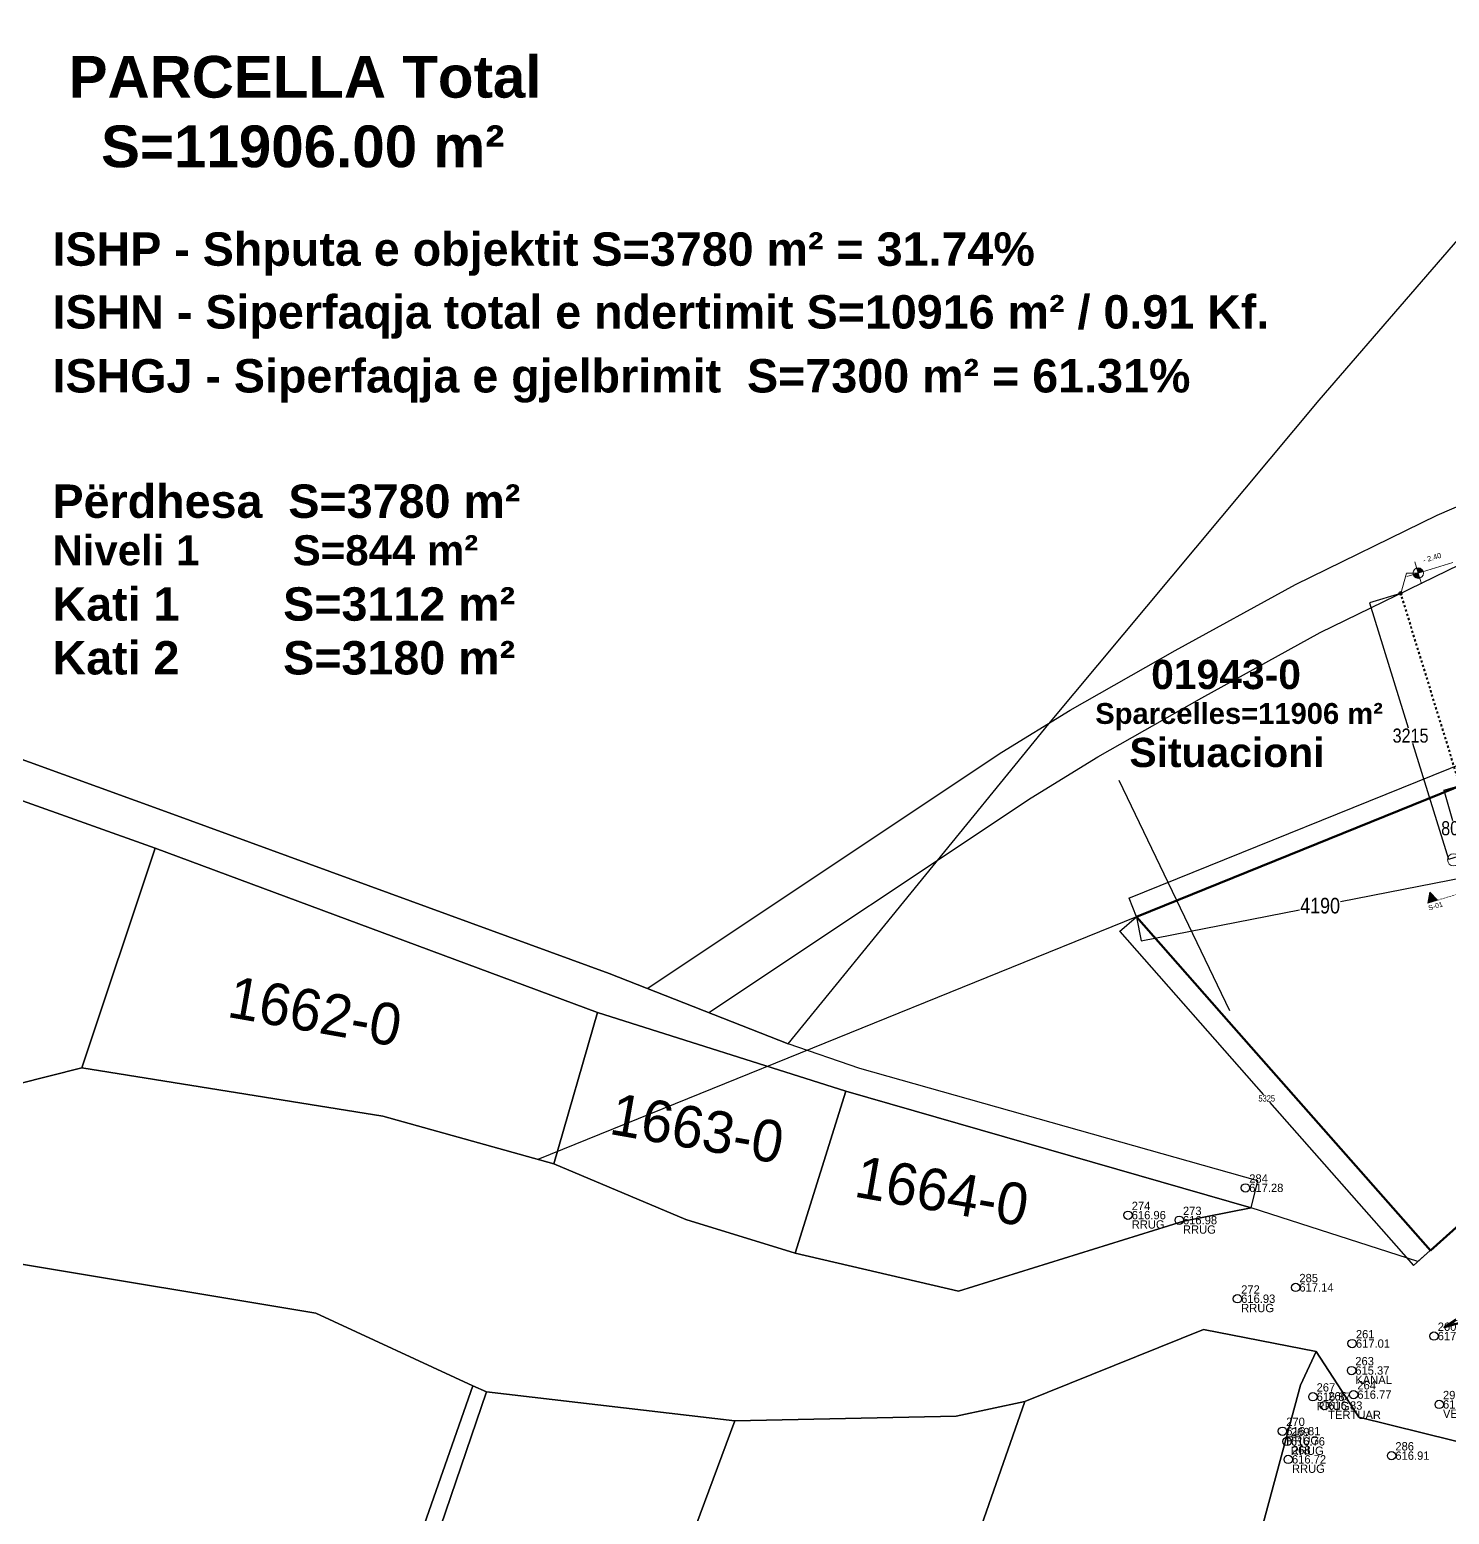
# Model space of a CAD drawing. Header units: centimetres. Extents: x 85226 to 578505, y -13061 to 170378.
# Drawn here: x 438659 to 455665, y 96810 to 114600 of the extents above; entities that cross this region are included whole.
import ezdxf
from ezdxf.enums import TextEntityAlignment as Align

# ---------------------------------------------------------------- set-up
doc = ezdxf.new("R2010")
doc.units = ezdxf.units.CM
doc.linetypes.add('Dashed', pattern=[10.666667, 5.333333, -5.333333])
doc.linetypes.add('Dot & Dashed', pattern=[12.666666, 6.666666, -3.333333, 0, -2.666667])
for name, color, linetype, lineweight in [('0_Pen_No__6', 6, 'Continuous', 18), ('Akset_Pen_No__13', 13, 'Continuous', 18), ('Asfalti_Pen_No__25', 25, 'Continuous', 18), ('Dimensionet', 150, 'Continuous', 15), ('Fasada', 7, 'Continuous', 15), ('Fasada_Pen_No__1', 1, 'Continuous', 18), ('muri', 7, 'Continuous', 40), ('Nr-Ri', 1, 'Continuous', 0), ('Spotat', 1, 'Continuous', 15), ('Text', 7, 'Continuous', 18)]:
    doc.layers.add(name, color=color, linetype=linetype, lineweight=lineweight)
for name, color, linetype in [('_KOCKA', 5, 'Continuous'), ('OBILIQ_A10_PAR_PARCEL_TXT', 7, 'Continuous'), ('OBILIQ_PAR_PARCELGEOM_ILI', 7, 'Continuous'), ('Parcela Baze', 7, 'Continuous'), ('V-NODE', 1, 'Continuous'), ('V-NODE-TEXT', 11, 'Continuous')]:
    doc.layers.add(name, color=color, linetype=linetype)
doc.styles.add('Dimensionet CM', font='swissc.ttf', dxfattribs={"height": 15})
doc.styles.add('GENERATED_STYLE_2', font='arial.ttf')
doc.dimstyles.new('Maxi shkronjat', dxfattribs={"dimscale": 2, "dimtxt": 30, "dimasz": 1, "dimexe": 1, "dimexo": 1, "dimgap": 3, "dimtad": 0, "dimtih": 1, "dimtoh": 1, "dimzin": 9, "dimtxsty": 'Dimensionet CM', "dimblk": 'ARCHTICK', "dimcen": 1, "dimdle": 1, "dimadec": 0, "dimazin": 0, "dimtfac": 1, "dimtmove": 0, "dimatfit": 3, "dimldrblk": 'ARCHTICK', "dimfxl": 1, "dimarcsym": 0})

# ---------------------------------------------------------------- blocks, each defined once
blk = doc.blocks.new('*U3408')
at = {"color": 0, "linetype": 'ByBlock', "lineweight": -2, "transparency": 16777216}
blk.add_line((0, 0), (0, 0), dxfattribs=at)
blk.add_circle((0, 0), 0.5, dxfattribs=at)
blk = doc.blocks.new('*U3457', base_point=(7509359.251, 4726923.987, 617.0547))
at = {"layer": 'V-NODE-TEXT', "color": 1, "linetype": 'ByBlock', "char_height": 1}
for s, insert, attachment_point in [('260', (7509359.701, 4726924.597573, 617.0547), 7), ('617.05', (7509359.701, 4726923.987, 617.0547), 4)]:
    blk.add_mtext(s, dxfattribs=dict(at, insert=insert, attachment_point=attachment_point))
blk = doc.blocks.new('*U3458', base_point=(7509359.251, 4726923.987, 617.055))
at = {"layer": 'V-NODE-TEXT', "color": 7, "lineweight": -2}
blk.add_blockref('*U3457', (7509359.251, 4726923.987, 617.055), dxfattribs=at)
blk = doc.blocks.new('*U3459', base_point=(7509359.251, 4726923.987, 617.055))
at = {"layer": 'V-NODE', "color": 7, "lineweight": -2, "xscale": 0.9999999800000003, "yscale": 0.9999999800000003, "zscale": 0.9999999800000003}
blk.add_blockref('*U3408', (7509359.251, 4726923.987, 617.055), dxfattribs=at)
at = {"layer": 'V-NODE-TEXT', "color": 7, "lineweight": -2}
blk.add_blockref('*U3458', (7509359.251, 4726923.987, 617.055), dxfattribs=at)
blk = doc.blocks.new('*U3460', base_point=(7509349.449, 4726923.086, 617.0051))
at = {"layer": 'V-NODE-TEXT', "color": 1, "linetype": 'ByBlock', "char_height": 1}
for s, insert, attachment_point in [('261', (7509349.899, 4726923.696573, 617.0051), 7), ('617.01', (7509349.899, 4726923.086, 617.0051), 4)]:
    blk.add_mtext(s, dxfattribs=dict(at, insert=insert, attachment_point=attachment_point))
blk = doc.blocks.new('*U3461', base_point=(7509349.449, 4726923.086, 617.005))
at = {"layer": 'V-NODE-TEXT', "color": 7, "lineweight": -2}
blk.add_blockref('*U3460', (7509349.449, 4726923.086, 617.005), dxfattribs=at)
blk = doc.blocks.new('*U3462', base_point=(7509349.449, 4726923.086, 617.005))
at = {"layer": 'V-NODE', "color": 7, "lineweight": -2, "xscale": 0.9999999800000003, "yscale": 0.9999999800000003, "zscale": 0.9999999800000003}
blk.add_blockref('*U3408', (7509349.449, 4726923.086, 617.005), dxfattribs=at)
at = {"layer": 'V-NODE-TEXT', "color": 7, "lineweight": -2}
blk.add_blockref('*U3461', (7509349.449, 4726923.086, 617.005), dxfattribs=at)
blk = doc.blocks.new('*U3463', base_point=(7509349.38, 4726919.86, 615.37))
at = {"layer": 'V-NODE-TEXT', "color": 1, "linetype": 'ByBlock', "char_height": 1}
for s, insert, attachment_point in [('263', (7509349.83, 4726920.47, 615.37), 7), ('615.37', (7509349.83, 4726919.86, 615.37), 4), ('KANAL', (7509349.83, 4726919.25, 615.37), 1)]:
    blk.add_mtext(s, dxfattribs=dict(at, insert=insert, attachment_point=attachment_point))
blk = doc.blocks.new('*U3464', base_point=(7509349.377, 4726919.856, 615.369))
at = {"layer": 'V-NODE-TEXT', "color": 7, "lineweight": -2}
blk.add_blockref('*U3463', (7509349.377, 4726919.856, 615.369), dxfattribs=at)
blk = doc.blocks.new('*U3465', base_point=(7509349.377, 4726919.856, 615.369))
at = {"layer": 'V-NODE', "color": 7, "lineweight": -2, "xscale": 0.9999999800000003, "yscale": 0.9999999800000003, "zscale": 0.9999999800000003}
blk.add_blockref('*U3408', (7509349.377, 4726919.856, 615.369), dxfattribs=at)
at = {"layer": 'V-NODE-TEXT', "color": 7, "lineweight": -2}
blk.add_blockref('*U3464', (7509349.377, 4726919.856, 615.369), dxfattribs=at)
blk = doc.blocks.new('*U3466', base_point=(7509349.622, 4726916.97, 616.766))
at = {"layer": 'V-NODE-TEXT', "color": 1, "linetype": 'ByBlock', "char_height": 1}
for s, insert, attachment_point in [('264', (7509350.072, 4726917.580573, 616.766), 7), ('616.77', (7509350.072, 4726916.97, 616.766), 4)]:
    blk.add_mtext(s, dxfattribs=dict(at, insert=insert, attachment_point=attachment_point))
blk = doc.blocks.new('*U3467', base_point=(7509349.622, 4726916.97, 616.766))
at = {"layer": 'V-NODE-TEXT', "color": 7, "lineweight": -2}
blk.add_blockref('*U3466', (7509349.622, 4726916.97, 616.766), dxfattribs=at)
blk = doc.blocks.new('*U3468', base_point=(7509349.622, 4726916.97, 616.766))
at = {"layer": 'V-NODE', "color": 7, "lineweight": -2, "xscale": 0.9999999800000003, "yscale": 0.9999999800000003, "zscale": 0.9999999800000003}
blk.add_blockref('*U3408', (7509349.622, 4726916.97, 616.766), dxfattribs=at)
at = {"layer": 'V-NODE-TEXT', "color": 7, "lineweight": -2}
blk.add_blockref('*U3467', (7509349.622, 4726916.97, 616.766), dxfattribs=at)
blk = doc.blocks.new('*U3469', base_point=(7509346.13, 4726915.66, 616.83))
at = {"layer": 'V-NODE-TEXT', "color": 1, "linetype": 'ByBlock', "char_height": 1}
for s, insert, attachment_point in [('266', (7509346.58, 4726916.27, 616.83), 7), ('TERTUAR', (7509346.58, 4726915.05, 616.83), 1), ('616.83', (7509346.58, 4726915.66, 616.83), 4)]:
    blk.add_mtext(s, dxfattribs=dict(at, insert=insert, attachment_point=attachment_point))
blk = doc.blocks.new('*U3470', base_point=(7509346.135, 4726915.658, 616.83))
at = {"layer": 'V-NODE-TEXT', "color": 7, "lineweight": -2}
blk.add_blockref('*U3469', (7509346.135, 4726915.658, 616.83), dxfattribs=at)
blk = doc.blocks.new('*U3471', base_point=(7509346.135, 4726915.658, 616.83))
at = {"layer": 'V-NODE', "color": 7, "lineweight": -2, "xscale": 0.9999999800000003, "yscale": 0.9999999800000003, "zscale": 0.9999999800000003}
blk.add_blockref('*U3408', (7509346.135, 4726915.658, 616.83), dxfattribs=at)
at = {"layer": 'V-NODE-TEXT', "color": 7, "lineweight": -2}
blk.add_blockref('*U3470', (7509346.135, 4726915.658, 616.83), dxfattribs=at)
blk = doc.blocks.new('*U3472', base_point=(7509344.743, 4726916.712, 616.8698))
at = {"layer": 'V-NODE-TEXT', "color": 1, "linetype": 'ByBlock', "char_height": 1}
for s, insert, attachment_point in [('267', (7509345.193, 4726917.322573, 616.8698), 7), ('616.87', (7509345.193, 4726916.712, 616.8698), 4), ('RRUG', (7509345.193, 4726916.101427, 616.8698), 1)]:
    blk.add_mtext(s, dxfattribs=dict(at, insert=insert, attachment_point=attachment_point))
blk = doc.blocks.new('*U3473', base_point=(7509344.743, 4726916.712, 616.87))
at = {"layer": 'V-NODE-TEXT', "color": 7, "lineweight": -2}
blk.add_blockref('*U3472', (7509344.743, 4726916.712, 616.87), dxfattribs=at)
blk = doc.blocks.new('*U3474', base_point=(7509344.743, 4726916.712, 616.87))
at = {"layer": 'V-NODE', "color": 7, "lineweight": -2, "xscale": 0.9999999800000003, "yscale": 0.9999999800000003, "zscale": 0.9999999800000003}
blk.add_blockref('*U3408', (7509344.743, 4726916.712, 616.87), dxfattribs=at)
at = {"layer": 'V-NODE-TEXT', "color": 7, "lineweight": -2}
blk.add_blockref('*U3473', (7509344.743, 4726916.712, 616.87), dxfattribs=at)
blk = doc.blocks.new('*U3475', base_point=(7509341.789, 4726909.208, 616.7196))
at = {"layer": 'V-NODE-TEXT', "color": 1, "linetype": 'ByBlock', "char_height": 1}
for s, insert, attachment_point in [('268', (7509342.239, 4726909.818573, 616.7196), 7), ('616.72', (7509342.239, 4726909.208, 616.7196), 4), ('RRUG', (7509342.239, 4726908.597427, 616.7196), 1)]:
    blk.add_mtext(s, dxfattribs=dict(at, insert=insert, attachment_point=attachment_point))
blk = doc.blocks.new('*U3476', base_point=(7509341.789, 4726909.208, 616.72))
at = {"layer": 'V-NODE-TEXT', "color": 7, "lineweight": -2}
blk.add_blockref('*U3475', (7509341.789, 4726909.208, 616.72), dxfattribs=at)
blk = doc.blocks.new('*U3477', base_point=(7509341.789, 4726909.208, 616.72))
at = {"layer": 'V-NODE', "color": 7, "lineweight": -2, "xscale": 0.9999999800000003, "yscale": 0.9999999800000003, "zscale": 0.9999999800000003}
blk.add_blockref('*U3408', (7509341.789, 4726909.208, 616.72), dxfattribs=at)
at = {"layer": 'V-NODE-TEXT', "color": 7, "lineweight": -2}
blk.add_blockref('*U3476', (7509341.789, 4726909.208, 616.72), dxfattribs=at)
blk = doc.blocks.new('*U3478', base_point=(7509341.655, 4726911.361, 616.7601))
at = {"layer": 'V-NODE-TEXT', "color": 1, "linetype": 'ByBlock', "char_height": 1}
for s, insert, attachment_point in [('269', (7509342.105, 4726911.971573, 616.7601), 7), ('616.76', (7509342.105, 4726911.361, 616.7601), 4), ('RRUG', (7509342.105, 4726910.750427, 616.7601), 1)]:
    blk.add_mtext(s, dxfattribs=dict(at, insert=insert, attachment_point=attachment_point))
blk = doc.blocks.new('*U3479', base_point=(7509341.655, 4726911.361, 616.76))
at = {"layer": 'V-NODE-TEXT', "color": 7, "lineweight": -2}
blk.add_blockref('*U3478', (7509341.655, 4726911.361, 616.76), dxfattribs=at)
blk = doc.blocks.new('*U3480', base_point=(7509341.655, 4726911.361, 616.76))
at = {"layer": 'V-NODE', "color": 7, "lineweight": -2, "xscale": 0.9999999800000003, "yscale": 0.9999999800000003, "zscale": 0.9999999800000003}
blk.add_blockref('*U3408', (7509341.655, 4726911.361, 616.76), dxfattribs=at)
at = {"layer": 'V-NODE-TEXT', "color": 7, "lineweight": -2}
blk.add_blockref('*U3479', (7509341.655, 4726911.361, 616.76), dxfattribs=at)
blk = doc.blocks.new('*U3481', base_point=(7509341.104, 4726912.59, 616.8148))
at = {"layer": 'V-NODE-TEXT', "color": 1, "linetype": 'ByBlock', "char_height": 1}
for s, insert, attachment_point in [('270', (7509341.554, 4726913.200573, 616.8148), 7), ('616.81', (7509341.554, 4726912.59, 616.8148), 4), ('RRUG', (7509341.554, 4726911.979427, 616.8148), 1)]:
    blk.add_mtext(s, dxfattribs=dict(at, insert=insert, attachment_point=attachment_point))
blk = doc.blocks.new('*U3482', base_point=(7509341.104, 4726912.59, 616.815))
at = {"layer": 'V-NODE-TEXT', "color": 7, "lineweight": -2}
blk.add_blockref('*U3481', (7509341.104, 4726912.59, 616.815), dxfattribs=at)
blk = doc.blocks.new('*U3483', base_point=(7509341.104, 4726912.59, 616.815))
at = {"layer": 'V-NODE', "color": 7, "lineweight": -2, "xscale": 0.9999999800000003, "yscale": 0.9999999800000003, "zscale": 0.9999999800000003}
blk.add_blockref('*U3408', (7509341.104, 4726912.59, 616.815), dxfattribs=at)
at = {"layer": 'V-NODE-TEXT', "color": 7, "lineweight": -2}
blk.add_blockref('*U3482', (7509341.104, 4726912.59, 616.815), dxfattribs=at)
blk = doc.blocks.new('*U3484', base_point=(7509335.7, 4726928.46, 616.93))
at = {"layer": 'V-NODE-TEXT', "color": 1, "linetype": 'ByBlock', "char_height": 1}
for s, insert, attachment_point in [('272', (7509336.15, 4726929.07, 616.93), 7), ('616.93', (7509336.15, 4726928.46, 616.93), 4), ('RRUG', (7509336.15, 4726927.85, 616.93), 1)]:
    blk.add_mtext(s, dxfattribs=dict(at, insert=insert, attachment_point=attachment_point))
blk = doc.blocks.new('*U3485', base_point=(7509335.702, 4726928.459, 616.932))
at = {"layer": 'V-NODE-TEXT', "color": 7, "lineweight": -2}
blk.add_blockref('*U3484', (7509335.702, 4726928.459, 616.932), dxfattribs=at)
blk = doc.blocks.new('*U3486', base_point=(7509335.702, 4726928.459, 616.932))
at = {"layer": 'V-NODE', "color": 7, "lineweight": -2, "xscale": 0.9999999800000003, "yscale": 0.9999999800000003, "zscale": 0.9999999800000003}
blk.add_blockref('*U3408', (7509335.702, 4726928.459, 616.932), dxfattribs=at)
at = {"layer": 'V-NODE-TEXT', "color": 7, "lineweight": -2}
blk.add_blockref('*U3485', (7509335.702, 4726928.459, 616.932), dxfattribs=at)
blk = doc.blocks.new('*U3487', base_point=(7509328.73, 4726937.868, 616.9759))
at = {"layer": 'V-NODE-TEXT', "color": 1, "linetype": 'ByBlock', "char_height": 1}
for s, insert, attachment_point in [('273', (7509329.18, 4726938.478573, 616.9759), 7), ('616.98', (7509329.18, 4726937.868, 616.9759), 4), ('RRUG', (7509329.18, 4726937.257427, 616.9759), 1)]:
    blk.add_mtext(s, dxfattribs=dict(at, insert=insert, attachment_point=attachment_point))
blk = doc.blocks.new('*U3488', base_point=(7509328.73, 4726937.868, 616.976))
at = {"layer": 'V-NODE-TEXT', "color": 7, "lineweight": -2}
blk.add_blockref('*U3487', (7509328.73, 4726937.868, 616.976), dxfattribs=at)
blk = doc.blocks.new('*U3489', base_point=(7509328.73, 4726937.868, 616.976))
at = {"layer": 'V-NODE', "color": 7, "lineweight": -2, "xscale": 0.9999999800000003, "yscale": 0.9999999800000003, "zscale": 0.9999999800000003}
blk.add_blockref('*U3408', (7509328.73, 4726937.868, 616.976), dxfattribs=at)
at = {"layer": 'V-NODE-TEXT', "color": 7, "lineweight": -2}
blk.add_blockref('*U3488', (7509328.73, 4726937.868, 616.976), dxfattribs=at)
blk = doc.blocks.new('*U3490', base_point=(7509322.594, 4726938.476, 616.9617))
at = {"layer": 'V-NODE-TEXT', "color": 1, "linetype": 'ByBlock', "char_height": 1}
for s, insert, attachment_point in [('274', (7509323.044, 4726939.086573, 616.9617), 7), ('616.96', (7509323.044, 4726938.476, 616.9617), 4), ('RRUG', (7509323.044, 4726937.865427, 616.9617), 1)]:
    blk.add_mtext(s, dxfattribs=dict(at, insert=insert, attachment_point=attachment_point))
blk = doc.blocks.new('*U3491', base_point=(7509322.594, 4726938.476, 616.962))
at = {"layer": 'V-NODE-TEXT', "color": 7, "lineweight": -2}
blk.add_blockref('*U3490', (7509322.594, 4726938.476, 616.962), dxfattribs=at)
blk = doc.blocks.new('*U3492', base_point=(7509322.594, 4726938.476, 616.962))
at = {"layer": 'V-NODE', "color": 7, "lineweight": -2, "xscale": 0.9999999800000003, "yscale": 0.9999999800000003, "zscale": 0.9999999800000003}
blk.add_blockref('*U3408', (7509322.594, 4726938.476, 616.962), dxfattribs=at)
at = {"layer": 'V-NODE-TEXT', "color": 7, "lineweight": -2}
blk.add_blockref('*U3491', (7509322.594, 4726938.476, 616.962), dxfattribs=at)
blk = doc.blocks.new('*U3493', base_point=(7509336.669, 4726941.742, 617.2839))
at = {"layer": 'V-NODE-TEXT', "color": 1, "linetype": 'ByBlock', "char_height": 1}
for s, insert, attachment_point in [('284', (7509337.119, 4726942.352573, 617.2839), 7), ('617.28', (7509337.119, 4726941.742, 617.2839), 4)]:
    blk.add_mtext(s, dxfattribs=dict(at, insert=insert, attachment_point=attachment_point))
blk = doc.blocks.new('*U3494', base_point=(7509336.669, 4726941.742, 617.284))
at = {"layer": 'V-NODE-TEXT', "color": 7, "lineweight": -2}
blk.add_blockref('*U3493', (7509336.669, 4726941.742, 617.284), dxfattribs=at)
blk = doc.blocks.new('*U3495', base_point=(7509336.669, 4726941.742, 617.284))
at = {"layer": 'V-NODE', "color": 7, "lineweight": -2, "xscale": 0.9999999800000003, "yscale": 0.9999999800000003, "zscale": 0.9999999800000003}
blk.add_blockref('*U3408', (7509336.669, 4726941.742, 617.284), dxfattribs=at)
at = {"layer": 'V-NODE-TEXT', "color": 7, "lineweight": -2}
blk.add_blockref('*U3494', (7509336.669, 4726941.742, 617.284), dxfattribs=at)
blk = doc.blocks.new('*U3496', base_point=(7509342.679, 4726929.814, 617.1353))
at = {"layer": 'V-NODE-TEXT', "color": 1, "linetype": 'ByBlock', "char_height": 1}
for s, insert, attachment_point in [('285', (7509343.129, 4726930.424573, 617.1353), 7), ('617.14', (7509343.129, 4726929.814, 617.1353), 4)]:
    blk.add_mtext(s, dxfattribs=dict(at, insert=insert, attachment_point=attachment_point))
blk = doc.blocks.new('*U3497', base_point=(7509342.679, 4726929.814, 617.135))
at = {"layer": 'V-NODE-TEXT', "color": 7, "lineweight": -2}
blk.add_blockref('*U3496', (7509342.679, 4726929.814, 617.135), dxfattribs=at)
blk = doc.blocks.new('*U3498', base_point=(7509342.679, 4726929.814, 617.135))
at = {"layer": 'V-NODE', "color": 7, "lineweight": -2, "xscale": 0.9999999800000003, "yscale": 0.9999999800000003, "zscale": 0.9999999800000003}
blk.add_blockref('*U3408', (7509342.679, 4726929.814, 617.135), dxfattribs=at)
at = {"layer": 'V-NODE-TEXT', "color": 7, "lineweight": -2}
blk.add_blockref('*U3497', (7509342.679, 4726929.814, 617.135), dxfattribs=at)
blk = doc.blocks.new('*U3499', base_point=(7509354.177, 4726909.654, 616.9105))
at = {"layer": 'V-NODE-TEXT', "color": 1, "linetype": 'ByBlock', "char_height": 1}
for s, insert, attachment_point in [('286', (7509354.627, 4726910.264573, 616.9105), 7), ('616.91', (7509354.627, 4726909.654, 616.9105), 4)]:
    blk.add_mtext(s, dxfattribs=dict(at, insert=insert, attachment_point=attachment_point))
blk = doc.blocks.new('*U3500', base_point=(7509354.177, 4726909.654, 616.91))
at = {"layer": 'V-NODE-TEXT', "color": 7, "lineweight": -2}
blk.add_blockref('*U3499', (7509354.177, 4726909.654, 616.91), dxfattribs=at)
blk = doc.blocks.new('*U3501', base_point=(7509354.177, 4726909.654, 616.91))
at = {"layer": 'V-NODE', "color": 7, "lineweight": -2, "xscale": 0.9999999800000003, "yscale": 0.9999999800000003, "zscale": 0.9999999800000003}
blk.add_blockref('*U3408', (7509354.177, 4726909.654, 616.91), dxfattribs=at)
at = {"layer": 'V-NODE-TEXT', "color": 7, "lineweight": -2}
blk.add_blockref('*U3500', (7509354.177, 4726909.654, 616.91), dxfattribs=at)
blk = doc.blocks.new('*U3514', base_point=(7509359.88, 4726915.795, 616.9095))
at = {"layer": 'V-NODE-TEXT', "color": 1, "linetype": 'ByBlock', "char_height": 1}
for s, insert, attachment_point in [('291', (7509360.33, 4726916.405573, 616.9095), 7), ('VENTILL', (7509360.33, 4726915.184427, 616.9095), 1), ('616.91', (7509360.33, 4726915.795, 616.9095), 4)]:
    blk.add_mtext(s, dxfattribs=dict(at, insert=insert, attachment_point=attachment_point))
blk = doc.blocks.new('*U3515', base_point=(7509359.88, 4726915.795, 616.909))
at = {"layer": 'V-NODE-TEXT', "color": 7, "lineweight": -2}
blk.add_blockref('*U3514', (7509359.88, 4726915.795, 616.909), dxfattribs=at)
blk = doc.blocks.new('*U3516', base_point=(7509359.88, 4726915.795, 616.909))
at = {"layer": 'V-NODE', "color": 7, "lineweight": -2, "xscale": 0.9999999800000003, "yscale": 0.9999999800000003, "zscale": 0.9999999800000003}
blk.add_blockref('*U3408', (7509359.88, 4726915.795, 616.909), dxfattribs=at)
at = {"layer": 'V-NODE-TEXT', "color": 7, "lineweight": -2}
blk.add_blockref('*U3515', (7509359.88, 4726915.795, 616.909), dxfattribs=at)
blk = doc.blocks.new('_ArchTick')
at = {"layer": 'Spotat', "color": 0, "const_width": 0.15}
blk.add_lwpolyline([(-0.5, -0.5), (0.5, 0.5)], dxfattribs=at)
blk = doc.blocks.new('*D4374')
at = {"layer": 'DEFPOINTS', "color": 0, "transparency": 16777216}
for p in [(455809, 105545), (455598, 105484), (456031, 104773)]:
    blk.add_point(p, dxfattribs=at)
at = {"layer": 'Nr-Ri', "color": 0, "lineweight": -2, "transparency": 16777216}
for p, q in [((455807, 105544), (455596, 105484)), ((455598, 105486), (455702, 105123)), ((455820, 104711), (455755, 104938)), ((456029, 104772), (455818, 104712))]:
    blk.add_line(p, q, dxfattribs=at)
at = {"layer": 'Nr-Ri', "color": 0, "lineweight": -2, "transparency": 16777216, "xscale": 2, "yscale": 2, "zscale": 2}
for p, rotation in [((455598, 105484), 106.0197208377153), ((455820, 104712), 286.0197208377153)]:
    blk.add_blockref('_ArchTick', p, dxfattribs=dict(at, rotation=rotation))
at = {"layer": 'Nr-Ri', "color": 0, "transparency": 16777216, "insert": (455729, 105030), "char_height": 15, "attachment_point": 5, "style": 'Dimensionet CM'}
blk.add_mtext('{\\H11.25x;803}', dxfattribs=at)
blk = doc.blocks.new('*D4629')
at = {"layer": 'DEFPOINTS', "color": 0, "transparency": 16777216}
for p in [(462423, 108485), (462514, 108261), (451919, 103968)]:
    blk.add_point(p, dxfattribs=at)
at = {"layer": 'Dimensionet', "color": 0, "lineweight": -2, "transparency": 16777216}
for p, q in [((462425, 108485), (457236, 106383)), ((462513, 108263), (462422, 108486)), ((451826, 104191), (457016, 106294)), ((451918, 103970), (451828, 104194))]:
    blk.add_line(p, q, dxfattribs=at)
at = {"layer": 'Dimensionet', "color": 0, "lineweight": -2, "transparency": 16777216, "xscale": 2, "yscale": 2, "zscale": 2}
for p, rotation in [((462423, 108485), 22.05661373152367), ((451828, 104192), 202.0566137315237)]:
    blk.add_blockref('_ArchTick', p, dxfattribs=dict(at, rotation=rotation))
at = {"layer": 'Dimensionet', "color": 0, "transparency": 16777216, "insert": (457126, 106338), "char_height": 15, "attachment_point": 5, "style": 'Dimensionet CM'}
blk.add_mtext('{\\H5x;11432}', dxfattribs=at)
blk = doc.blocks.new('*D4630')
at = {"layer": 'DEFPOINTS', "color": 0, "transparency": 16777216}
for p in [(451919, 103968), (451718, 103791), (455438, 99972)]:
    blk.add_point(p, dxfattribs=at)
at = {"layer": 'Dimensionet', "color": 0, "lineweight": -2, "transparency": 16777216}
for p, q in [((451917, 103967), (451716, 103790)), ((451717, 103793), (453438, 101838)), ((455239, 99793), (453517, 101749)), ((455437, 99970), (455236, 99793))]:
    blk.add_line(p, q, dxfattribs=at)
at = {"layer": 'Dimensionet', "color": 0, "lineweight": -2, "transparency": 16777216, "xscale": 2, "yscale": 2, "zscale": 2}
for p, rotation in [((451718, 103791), 131.3679049204201), ((455237, 99795), 311.3679049204201)]:
    blk.add_blockref('_ArchTick', p, dxfattribs=dict(at, rotation=rotation))
at = {"layer": 'Dimensionet', "color": 0, "transparency": 16777216, "insert": (453478, 101793), "char_height": 15, "attachment_point": 5, "style": 'Dimensionet CM'}
blk.add_mtext('{\\H5x;5325}', dxfattribs=at)
blk = doc.blocks.new('*D4380')
at = {"layer": 'DEFPOINTS', "color": 0, "transparency": 16777216}
for p in [(456031, 104773), (451919, 103968), (451975, 103683)]:
    blk.add_point(p, dxfattribs=at)
at = {"layer": 'Dimensionet', "color": 0, "lineweight": -2, "transparency": 16777216}
for p, q in [((456031, 104771), (456087, 104486)), ((456089, 104488), (454362, 104150)), ((451919, 103966), (451975, 103681)), ((451973, 103683), (453872, 104054))]:
    blk.add_line(p, q, dxfattribs=at)
at = {"layer": 'Dimensionet', "color": 0, "lineweight": -2, "transparency": 16777216, "xscale": 2, "yscale": 2, "zscale": 2}
for p, rotation in [((456087, 104488), 11.07249811754428), ((451975, 103683), 191.0724981175443)]:
    blk.add_blockref('_ArchTick', p, dxfattribs=dict(at, rotation=rotation))
at = {"layer": 'Dimensionet', "color": 0, "transparency": 16777216, "insert": (454117, 104102), "char_height": 15, "attachment_point": 5, "style": 'Dimensionet CM'}
blk.add_mtext('{\\H12.5x;4190}', dxfattribs=at)
blk = doc.blocks.new('*D4383')
at = {"layer": 'DEFPOINTS', "color": 0, "transparency": 16777216}
for p in [(455084, 107845), (454711, 107731), (456031, 104773)]:
    blk.add_point(p, dxfattribs=at)
at = {"layer": 'Nr-Ri', "color": 0, "lineweight": -2, "transparency": 16777216}
for p, q in [((455082, 107845), (454709, 107730)), ((454710, 107732), (455173, 106233)), ((455659, 104656), (455230, 106047)), ((456029, 104772), (455656, 104657))]:
    blk.add_line(p, q, dxfattribs=at)
at = {"layer": 'Nr-Ri', "color": 0, "lineweight": -2, "transparency": 16777216, "xscale": 2, "yscale": 2, "zscale": 2}
for p, rotation in [((454711, 107731), 107.1297384419456), ((455658, 104658), 287.1297384419456)]:
    blk.add_blockref('_ArchTick', p, dxfattribs=dict(at, rotation=rotation))
at = {"layer": 'Nr-Ri', "color": 0, "transparency": 16777216, "insert": (455201, 106140), "char_height": 15, "attachment_point": 5, "style": 'Dimensionet CM'}
blk.add_mtext('{\\H11.25x;3215}', dxfattribs=at)

msp = doc.modelspace()

# ---------------------------------------------------------------- hatches: boundary and pattern name
at = {"layer": 'Asfalti_Pen_No__25', "linetype": 'Continuous', "lineweight": 18}
msp.add_hatch(color=25, dxfattribs=at).paths.add_polyline_path([(455408.523, 104132.523), (455523.199, 104167.868), (455430.516, 104264.872)])
at = {"layer": 'Fasada'}
h = msp.add_hatch(color=256, dxfattribs=at)
h.dxf.hatch_style = 1
h.paths.add_polyline_path([(455292.438, 108088.006), (455232.191, 108069.586, 0.414213562), (455310.857, 108027.758)])
h.paths.add_polyline_path([(455274.018, 108148.253), (455292.438, 108088.006), (455352.685, 108106.425, 0.414213562)])

# ---------------------------------------------------------------- linework, layer by layer
at = {"layer": '0_Pen_No__6', "linetype": 'Dot & Dashed', "lineweight": 18, "ltscale": 3}
msp.add_line((455523.199, 104167.868), (469774.896, 108560.432), dxfattribs=at)
at = {"layer": '_KOCKA'}
msp.add_line((451706.379, 105606.32, 61846.78), (453031.823, 102847.505, 61850.81), dxfattribs=at)
at = {"layer": '_KOCKA', "color": 5, "lineweight": 30, "flags": 128}
for points in [[(446055.488, 103110.755), (450306.238, 105941.379), (451122.693, 106446.501), (452382.051, 107160.903), (453820.611, 107952.217), (455518.791, 108780.927), (457488.685, 109634.372), (459613.327, 110430.391), (461275.374, 110982.984), (463477.83, 111592.087), (465175.084, 111993.194), (467214.28, 112367.31), (470152.972, 112852.839), (471760.52, 113162.46), (473036.445, 113448.38), (473834.604, 113669.612), (474379.882, 113867.142), (474790.816, 114183.188)], [(446793.487, 102821.267), (450657.463, 105394.334), (451454.163, 105887.234), (452699.063, 106593.434), (454119.963, 107375.034), (455790.663, 108190.334), (457732.063, 109031.434), (459829.963, 109817.434), (461464.663, 110360.934), (463639.263, 110962.334), (465308.563, 111356.834), (467320.963, 111726.034), (470238.863, 112161.834), (471484.563, 112242.734), (472924.563, 112318.334), (473754.663, 112377.334), (474514.363, 112293.334), (475084.863, 112052.934)]]:
    msp.add_lwpolyline(points, dxfattribs=at)
at = {"layer": 'Akset_Pen_No__13', "color": 251, "ltscale": 2}
msp.add_circle((455715.717, 104652.337), 71.805, dxfattribs=at)
at = {"layer": 'Asfalti_Pen_No__25', "color": 25, "linetype": 'Continuous', "lineweight": 18}
for p, q in [((455430.516, 104264.872), (455408.523, 104132.523)), ((455523.199, 104167.868), (455430.516, 104264.872)), ((455408.523, 104132.523), (455523.199, 104167.868))]:
    msp.add_line(p, q, dxfattribs=at)
at = {"layer": 'Fasada'}
for p, q in [((455292.438, 108088.006), (455251.048, 108223.386)), ((455292.438, 108088.006), (455707.071, 108214.772)), ((455292.438, 108088.006), (455157.058, 108046.616)), ((455271.743, 108155.696), (455313.133, 108020.316)), ((455292.438, 108088.006), (455332.073, 107958.364))]:
    msp.add_line(p, q, dxfattribs=at)
msp.add_circle((455292.438, 108088.006), 63, dxfattribs=at)
at = {"layer": 'Fasada_Pen_No__1', "lineweight": 50}
msp.add_circle((455084.012, 107845.488), 13.773, dxfattribs=at)
at = {"layer": 'muri', "linetype": 'Dashed', "ltscale": 5}
msp.add_line((456030.979, 104773.049), (455084.012, 107845.488), dxfattribs=at)
at = {"layer": 'Nr-Ri'}
msp.add_lwpolyline([(455292.438, 108088.006), (455154.227, 108088.006), (455084.012, 107845.488)], dxfattribs=at)
at = {"layer": 'OBILIQ_PAR_PARCELGEOM_ILI', "color": 7, "linetype": 'Continuous'}
for points in [[(434292.863, 125817.934), (432577.963, 123762.834), (429302.463, 119871.034), (426039.663, 115895.834), (422687.063, 111997.634), (425647.663, 110655.334), (428897.463, 109390.134), (432172.763, 108182.634), (435088.463, 106988.034), (437792.263, 106133.834), (440329.063, 105215.434), (445601.763, 103288.734), (447746.763, 102447.334), (450865.763, 106282.934), (454107.363, 110159.734), (457399.763, 113972.934), (460565.063, 117811.534), (463857.463, 121624.734), (463857.463, 121624.734), (466743.063, 125641.334)], [(424022.763, 111000.334), (425465.663, 110325.634), (428714.663, 109115.534), (432033.963, 107850.334), (434870.263, 106627.334), (437660.263, 105681.034), (440163.263, 104790.734), (445459.663, 102821.134), (448434.963, 101881.334), (453289.863, 100480.434), (453369.763, 100804.434), (448603.063, 102151.834), (447746.763, 102447.334), (445601.763, 103288.734), (440329.063, 105215.434), (437792.263, 106133.834), (435088.463, 106988.034), (432172.763, 108182.634), (428897.463, 109390.134), (428897.463, 109390.134), (425647.663, 110655.334), (422687.063, 111997.634)], [(451918.863, 103968.334), (444744.312, 101061.377)], [(456242.463, 100690.034), (455289.063, 99838.334), (453289.863, 100480.434), (452482.763, 100322.734), (449786.263, 99481.634), (447828.763, 99939.334), (446518.363, 100344.134), (444936.763, 101007.634), (442890.263, 101579.134), (439284.163, 102158.734), (435437.763, 101188.134), (433050.563, 101251.334), (431668.963, 101405.534), (429994.463, 100772.934), (426504.063, 101733.034), (423634.863, 102566.034)], [(458632.163, 99914.534), (455606.863, 99050.234), (458428.863, 100880.634)], [(423110.563, 100371.634), (425567.363, 99849.834), (430077.763, 98881.334), (432167.863, 98913.534), (435489.063, 98913.434), (438415.863, 99831.534), (442085.763, 99218.834), (443965.563, 98349.034), (444131.163, 98278.034), (447105.863, 97930.934), (449756.863, 97987.334), (450581.163, 98160.134), (452720.563, 99025.134), (454070.863, 98760.934), (454582.163, 97972.734), (456098.263, 97599.734)], [(453258.563, 96047.734), (453884.363, 98357.834), (454070.863, 98760.934), (452720.563, 99025.134), (450581.163, 98160.134), (450004.363, 96513.834)]]:
    msp.add_lwpolyline(points, dxfattribs=at)
for points in [[(440163.263, 104790.734), (437660.263, 105681.034), (434870.263, 106627.334), (433657.163, 103279.434), (433050.563, 101251.334), (435437.763, 101188.134), (439284.163, 102158.734), (440163.263, 104790.734)], [(445459.663, 102821.134), (440163.263, 104790.734), (439284.163, 102158.734), (442890.263, 101579.134), (444936.763, 101007.634), (445459.663, 102821.134)], [(448434.963, 101881.334), (445459.663, 102821.134), (444936.763, 101007.634), (446518.363, 100344.134), (447828.763, 99939.334), (448434.963, 101881.334)], [(453289.863, 100480.434), (448434.963, 101881.334), (447828.763, 99939.334), (449786.263, 99481.634), (452482.763, 100322.734), (453289.863, 100480.434)], [(438788.463, 83848.034), (440487.263, 88487.934), (442168.263, 93217.434), (443965.563, 98349.034), (442085.763, 99218.834), (438415.863, 99831.534), (437345.063, 96815.934), (435637.763, 92158.734), (433983.963, 87537.234), (432252.863, 82767.034), (430557.563, 78092.034), (428826.463, 73375.334), (427208.463, 68706.234), (425364.363, 63995.634), (426268.463, 63686.334), (430750.163, 62087.734), (432743.963, 66781.234), (433843.763, 69740.434), (435506.863, 74416.134), (437143.263, 79127.634), (438788.463, 83848.034)], [(456711.463, 91284.734), (458583.863, 96397.434), (457003.763, 98189.034), (456098.263, 97599.734), (454582.163, 97972.734), (454070.863, 98760.934), (453884.363, 98357.834), (453258.563, 96047.734), (452196.963, 93065.834), (456711.463, 91284.734)], [(439107.363, 83672.034), (440838.663, 88364.034), (442361.963, 93084.634), (444131.163, 98278.034), (443965.563, 98349.034), (442168.263, 93217.434), (440487.263, 88487.934), (438788.463, 83848.034), (437143.263, 79127.634), (435506.863, 74416.134), (433843.763, 69740.434), (432743.963, 66781.234), (430750.163, 62087.734), (431103.263, 61952.434), (433052.163, 66606.534), (434215.863, 69558.034), (435776.963, 74278.434), (437432.663, 79055.634), (439107.363, 83672.034)], [(440549.963, 79688.434), (441665.563, 82489.634), (443301.463, 87189.734), (444931.063, 91896.134), (446585.663, 96533.434), (447105.863, 97930.934), (444131.163, 98278.034), (442361.963, 93084.634), (440838.663, 88364.034), (439107.363, 83672.034), (437432.663, 79055.634), (435776.963, 74278.434), (434215.863, 69558.034), (433052.163, 66606.534), (431103.263, 61952.434), (433780.863, 60844.434), (435535.763, 65638.434), (437196.663, 70288.334), (438832.563, 74994.634), (440549.963, 79688.434)], [(445139.163, 83194.534), (446832.263, 87835.834), (448553.263, 92570.134), (449232.263, 94337.334), (450004.363, 96513.834), (450581.163, 98160.134), (449756.863, 97987.334), (447105.863, 97930.934), (446585.663, 96533.434), (444931.063, 91896.134), (443301.463, 87189.734), (441665.563, 82489.634), (440549.963, 79688.434), (438832.563, 74994.634), (437196.663, 70288.334), (435535.763, 65638.434), (433780.863, 60844.434), (436701.763, 59579.034), (438422.763, 64406.334), (440208.863, 69103.334), (441864.663, 73772.534), (443278.663, 77976.634), (445139.163, 83194.534)]]:
    msp.add_lwpolyline(points, close=True, dxfattribs=at)
at = {"layer": 'Parcela Baze', "color": 6, "lineweight": 53}
for points in [[(462513.763, 108261.134), (451918.863, 103968.334), (453024.563, 102712.734), (455438.363, 99971.734), (456242.463, 100690.034)], [(455438.363, 99971.734), (453024.563, 102712.734)], [(458428.863, 100880.634), (455606.863, 99050.234), (458632.163, 99914.534)]]:
    msp.add_lwpolyline(points, dxfattribs=at)

# ---------------------------------------------------------------- block references
at = {"color": 5, "lineweight": 30, "xscale": 100, "yscale": 100, "zscale": 100}
for name, p in [('*U3495', (453223.163, 100720.734, 61728.39)), ('*U3492', (451815.663, 100394.134, 61696.17)), ('*U3489', (452429.263, 100333.334, 61697.59)), ('*U3498', (453824.163, 99527.934, 61713.53)), ('*U3486', (453126.463, 99392.434, 61693.2)), ('*U3459', (455481.363, 98945.234, 61705.47)), ('*U3462', (454501.163, 98855.134, 61700.51)), ('*U3465', (454493.963, 98532.134, 61536.92)), ('*U3474', (454030.563, 98217.734, 61686.98)), ('*U3468', (454518.463, 98243.534, 61676.6)), ('*U3471', (454169.763, 98112.334, 61682.99)), ('*U3516', (455544.263, 98126.034, 61690.95)), ('*U3483', (453666.663, 97805.534, 61681.48)), ('*U3480', (453721.763, 97682.634, 61676.01)), ('*U3501', (454973.963, 97511.934, 61691.05)), ('*U3477', (453735.163, 97467.334, 61671.96))]:
    msp.add_blockref(name, p, dxfattribs=at)

# ---------------------------------------------------------------- texts
at = {"layer": 'Asfalti_Pen_No__25', "color": 25, "style": 'GENERATED_STYLE_2'}
msp.add_text('S-01', height=60, rotation=17.13, dxfattribs=at).set_placement((455424.195, 104044.545))
at = {"layer": 'Fasada', "attachment_point": 1, "style": 'Dimensionet CM'}
for s, insert, char_height in [('{\\fArial|b1|i0|c0|p34; PARCELLA Total\\P   S=11906.00 m²}', (438931.213, 114285.682), 500), ('{\\fArial|b1|i0|c0|p34;ISHP - Shputa e objektit S=3780 m² = 31.74%}', (438931.213, 112171.266), 400), ('{\\fArial|b1|i0|c0|p34;ISHN - Siperfaqja total e ndertimit S=10916 m² / 0.91 Kf.}', (438931.213, 111418.801), 400), ('{\\fArial|b1|i0|c0|p34;ISHGJ - Siperfaqja e gjelbrimit  S=7300 m² = 61.31%}', (438931.213, 110652.511), 400), ('{\\fArial|b1|i0|c0|p34;Përdhesa  S=3780 m²}', (438931.213, 109150.108), 400), ('{\\fArial|b1|i0|c0|p34;Niveli 1        S=844 m²}', (438931.213, 108542.171), 360), ('{\\fArial|b1|i0|c0|p34;Kati 1        S=3112 m²}', (438931.213, 107918.287), 400), ('{\\fArial|b1|i0|c0|p34;Kati 2        S=3180 m²}', (438931.213, 107273.364), 400), ('{\\fArial|b1|i0|c0|p34;Situacioni}', (451833.123, 106114.189), 350)]:
    msp.add_mtext(s, dxfattribs=dict(at, insert=insert, char_height=char_height))
at = {"layer": 'Fasada_Pen_No__1', "attachment_point": 1, "style": 'Dimensionet CM'}
for s, insert, char_height in [('{\\fArial|b1|i0|c0|p34;01943-0}', (452093.579, 107048.513), 350), ('{\\fArial|b1|i0|c0|p34;Sparcelles=11906 m²}', (451424.003, 106531.152), 250)]:
    msp.add_mtext(s, dxfattribs=dict(at, insert=insert, char_height=char_height))
at = {"layer": 'OBILIQ_A10_PAR_PARCEL_TXT', "color": 7}
for s, p in [('1662-0', (442077.863, 102838.034)), ('1663-0', (446655.563, 101435.634)), ('1664-0', (449588.363, 100684.634))]:
    msp.add_text(s, height=500, rotation=350, dxfattribs=at).set_placement(p, align=Align.MIDDLE_CENTER)
at = {"layer": 'Text', "insert": (455341.6, 108269.28), "char_height": 126, "attachment_point": 1, "rotation": 17, "style": 'Dimensionet CM'}
msp.add_mtext('{\\fArial|b0|i0|c0|p34;\\H0.5x;-\\fArial|b0|i0|c238|p34; \\fArial|b0|i0|c0|p34;2\\fArial|b0|i0|c238|p34;.\\fArial|b0|i0|c0|p34;40\\fTimes New Roman|b0|i0|c238|p18;\\H1.9999x; }', dxfattribs=at)

# ---------------------------------------------------------------- dimensions: what is measured, and where the dimension line sits
at = {"layer": 'Dimensionet'}
for p1, p2, distance, picture, middle in [((451918.863, 103968.334), (462513.763, 108261.134), 241.146, '*D4629', (457125.758, 106338.231)), ((455438.363, 99971.734), (451918.863, 103968.334), 267.759, '*D4630', (453477.666, 101793.074))]:
    dim = msp.add_aligned_dim(p1=p1, p2=p2, distance=distance, text='{\\H5x;<>}', dimstyle='Maxi shkronjat', override={"dimdec": 0}, dxfattribs=at)
    dim.commit()
    dim.dimension.update_dxf_attribs({"geometry": picture, "text_midpoint": middle})
dim = msp.add_linear_dim(base=(451974.687, 103683.072), p1=(456030.979, 104773.049), p2=(451918.863, 103968.334), angle=191.0724981, text='{\\H12.5x;<>}', dimstyle='Maxi shkronjat', override={"dimdec": 0}, dxfattribs=at)
dim.commit()
dim.dimension.update_dxf_attribs({"geometry": '*D4380', "text_midpoint": (454117.055, 104102.32), "dimtype": 161})
at = {"layer": 'Nr-Ri'}
for base, p1, p2, angle, picture, middle in [((454710.958, 107730.51), (456030.965, 104773.045), (455084.012, 107845.488), 107.1297384, '*D4383', (455201.165, 106140.004)), ((455598.375, 105484.099), (456030.972, 104773.047), (455809.418, 105544.693), 106.0197208, '*D4374', (455728.652, 105030.359))]:
    dim = msp.add_linear_dim(base=base, p1=p1, p2=p2, angle=angle, text='{\\H11.25x;<>}', dimstyle='Maxi shkronjat', override={"dimdec": 0}, dxfattribs=at)
    dim.commit()
    dim.dimension.update_dxf_attribs({"geometry": picture, "text_midpoint": middle, "dimtype": 161})

doc.saveas('drawing.dxf')
